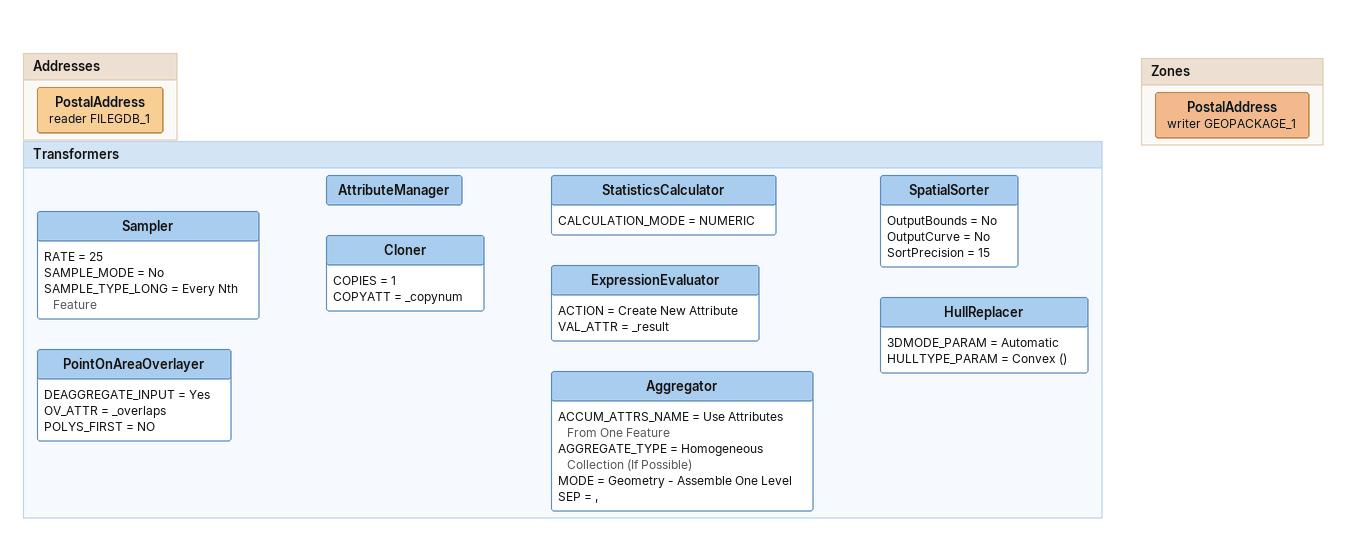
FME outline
Bookmark: Addresses
PostalAddress (reader FILEGDB_1)

Bookmark: Transformers
Sampler
    RATE = 25
    SAMPLE_MODE = No
    SAMPLE_TYPE_LONG = Every Nth Feature
PointOnAreaOverlayer
    DEAGGREGATE_INPUT = Yes
    OV_ATTR = _overlaps
    POLYS_FIRST = NO
AttributeManager
Cloner
    COPIES = 1
    COPYATT = _copynum
StatisticsCalculator
    CALCULATION_MODE = NUMERIC
ExpressionEvaluator
    ACTION = Create New Attribute
    VAL_ATTR = _result
Aggregator
    ACCUM_ATTRS_NAME = Use Attributes From One Feature
    AGGREGATE_TYPE = Homogeneous Collection (If Possible)
    MODE = Geometry - Assemble One Level
    SEP = ,
SpatialSorter
    OutputBounds = No
    OutputCurve = No
    SortPrecision = 15
HullReplacer
    3DMODE_PARAM = Automatic
    HULLTYPE_PARAM = Convex ()

Bookmark: Zones
PostalAddress (writer GEOPACKAGE_1)
